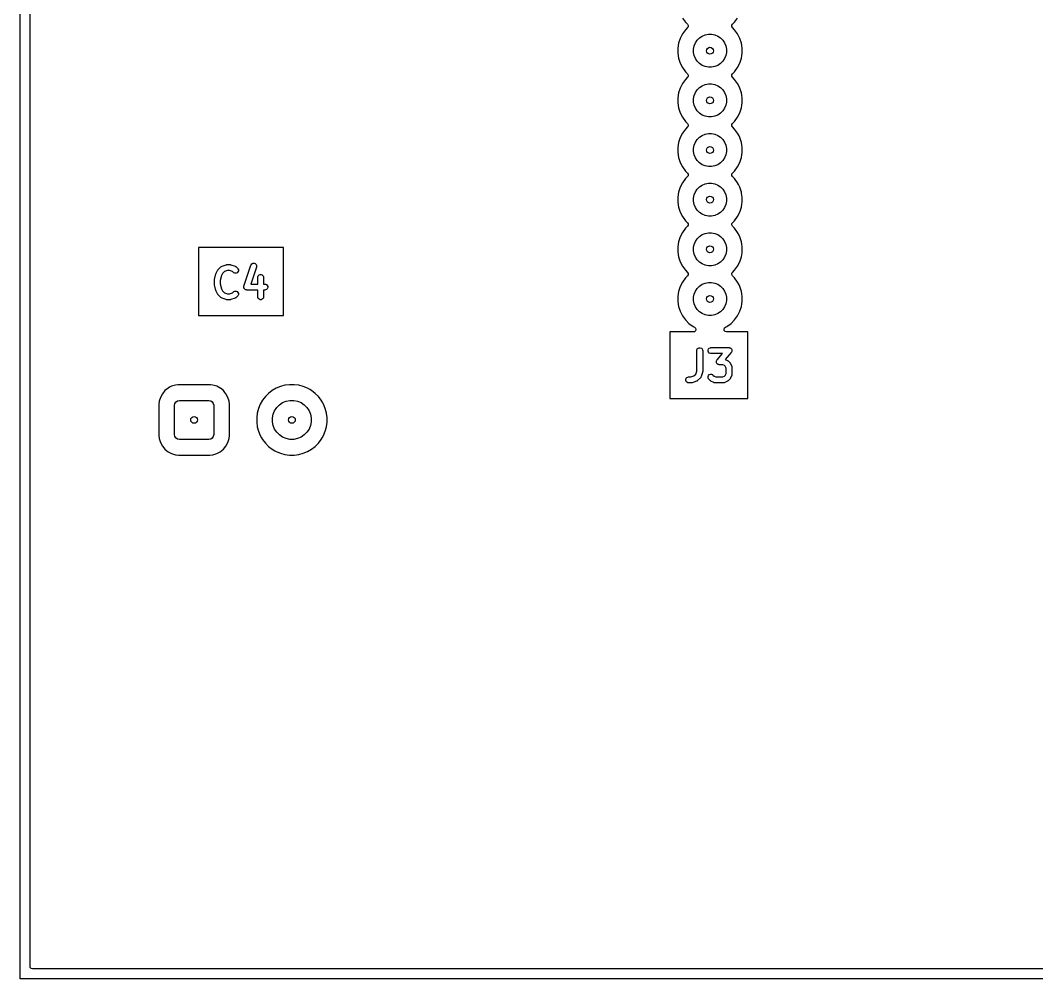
# Model space of a CAD drawing. Extents: x 20 to 124, y -124 to -20.
# Drawn here: x 20 to 72, y -124 to -75 of the extents above; entities that cross this region are included whole.
import ezdxf

# ---------------------------------------------------------------- set-up
doc = ezdxf.new("R2010")
doc.units = 0
doc.layers.add('BLACK', color=7, linetype='CONTINUOUS')
doc.layers.add('WHITE', color=7, linetype='CONTINUOUS')

msp = doc.modelspace()

# ---------------------------------------------------------------- linework, layer by layer
at = {"layer": 'BLACK', "linetype": 'CONTINUOUS'}
for p, q in [((20.5005, -90.065553), (20.5005, -60.319984)), ((53.874568, -74.840054), (54.027266, -75.050225)), ((56.545131, -75.050229), (56.697834, -74.840051)), ((54.027266, -75.050225), (54.027271, -75.050231)), ((54.027271, -75.050231), (54.134359, -75.157319)), ((54.134359, -75.332681), (54.027271, -75.439768)), ((54.134359, -75.157319), (54.167844, -75.218642)), ((54.16286, -75.288334), (54.134359, -75.332681)), ((54.167844, -75.218642), (54.16286, -75.288334)), ((56.404556, -75.271358), (56.40954, -75.201666)), ((56.438041, -75.332681), (56.404556, -75.271358)), ((56.40954, -75.201666), (56.438041, -75.157319)), ((56.438041, -75.157319), (56.545131, -75.050229)), ((56.545131, -75.439771), (56.438041, -75.332681)), ((53.756622, -75.881423), (53.67634, -76.128506)), ((53.874568, -75.649945), (53.756622, -75.881423)), ((54.02727, -75.43977), (53.874568, -75.649945)), ((54.027271, -75.439768), (54.02727, -75.43977)), ((54.629141, -75.975766), (54.746966, -75.857941)), ((54.746966, -75.857941), (54.885513, -75.765367)), ((54.885513, -75.765367), (55.039458, -75.701601)), ((55.039458, -75.701601), (55.202885, -75.669093)), ((55.202885, -75.669093), (55.369515, -75.669093)), ((55.369515, -75.669093), (55.532942, -75.701601)), ((55.532942, -75.701601), (55.686887, -75.765367)), ((55.686887, -75.765367), (55.825434, -75.857941)), ((55.825434, -75.857941), (55.943259, -75.975766)), ((56.697834, -75.649949), (56.545131, -75.439771)), ((56.767522, -75.786719), (56.697834, -75.649949)), ((56.815777, -75.881423), (56.767522, -75.786719)), ((56.815777, -75.881425), (56.815777, -75.881423)), ((56.815779, -75.881428), (56.815777, -75.881425)), ((56.89606, -76.128507), (56.815779, -75.881428)), ((53.67634, -76.128506), (53.6357, -76.385097)), ((53.6357, -76.385097), (53.6357, -76.644902)), ((54.440293, -76.431685), (54.472801, -76.268258)), ((54.440293, -76.598315), (54.440293, -76.431685)), ((54.472801, -76.268258), (54.536567, -76.114313)), ((54.536567, -76.114313), (54.629141, -75.975766)), ((55.943259, -75.975766), (56.035833, -76.114313)), ((56.035833, -76.114313), (56.099599, -76.268258)), ((56.099599, -76.268258), (56.132107, -76.431685)), ((56.132107, -76.431685), (56.132107, -76.598315)), ((56.915147, -76.249021), (56.89606, -76.128507)), ((56.9367, -76.385097), (56.915147, -76.249021)), ((56.9367, -76.644902), (56.9367, -76.385097)), ((53.6357, -76.644902), (53.67634, -76.901493)), ((53.67634, -76.901493), (53.756622, -77.148576)), ((54.472801, -76.761742), (54.440293, -76.598315)), ((54.536567, -76.915687), (54.472801, -76.761742)), ((54.629141, -77.054234), (54.536567, -76.915687)), ((56.035833, -76.915687), (55.943259, -77.054234)), ((56.099599, -76.761742), (56.035833, -76.915687)), ((56.132107, -76.598315), (56.099599, -76.761742)), ((56.815779, -77.148572), (56.89606, -76.901493)), ((56.89606, -76.901493), (56.918739, -76.758298)), ((56.918739, -76.758298), (56.9367, -76.644902)), ((53.756622, -77.148576), (53.874568, -77.380054)), ((53.874568, -77.380054), (54.027266, -77.590225)), ((54.746966, -77.172059), (54.629141, -77.054234)), ((54.885513, -77.264633), (54.746966, -77.172059)), ((55.039458, -77.328399), (54.885513, -77.264633)), ((55.202885, -77.360907), (55.039458, -77.328399)), ((55.369515, -77.360907), (55.202885, -77.360907)), ((55.532942, -77.328399), (55.369515, -77.360907)), ((55.686887, -77.264633), (55.532942, -77.328399)), ((55.825434, -77.172059), (55.686887, -77.264633)), ((55.943259, -77.054234), (55.825434, -77.172059)), ((56.545131, -77.590229), (56.697834, -77.380051)), ((56.697834, -77.380051), (56.815779, -77.148572)), ((54.027266, -77.979774), (53.874568, -78.189945)), ((54.027266, -77.590225), (54.027271, -77.590231)), ((54.027271, -77.979768), (54.027266, -77.979774)), ((54.027271, -77.590231), (54.134359, -77.697319)), ((54.134359, -77.872681), (54.027271, -77.979768)), ((54.134359, -77.697319), (54.167844, -77.758642)), ((54.16286, -77.828334), (54.134359, -77.872681)), ((54.167844, -77.758642), (54.16286, -77.828334)), ((56.404556, -77.811358), (56.40954, -77.741666)), ((56.438041, -77.872681), (56.404556, -77.811358)), ((56.40954, -77.741666), (56.438041, -77.697319)), ((56.438041, -77.697319), (56.470462, -77.664898)), ((56.545131, -77.979771), (56.438041, -77.872681)), ((56.470462, -77.664898), (56.545131, -77.590229)), ((56.697834, -78.189949), (56.545131, -77.979771)), ((53.756622, -78.421423), (53.67634, -78.668506)), ((53.874568, -78.189945), (53.756622, -78.421423)), ((54.536567, -78.654313), (54.629141, -78.515766)), ((54.629141, -78.515766), (54.746966, -78.397941)), ((54.746966, -78.397941), (54.885513, -78.305367)), ((54.885513, -78.305367), (55.039458, -78.241601)), ((55.039458, -78.241601), (55.202885, -78.209093)), ((55.202885, -78.209093), (55.369515, -78.209093)), ((55.369515, -78.209093), (55.532942, -78.241601)), ((55.532942, -78.241601), (55.686887, -78.305367)), ((55.686887, -78.305367), (55.825434, -78.397941)), ((55.825434, -78.397941), (55.943259, -78.515766)), ((55.943259, -78.515766), (56.035833, -78.654313)), ((56.772987, -78.337445), (56.697834, -78.189949)), ((56.815777, -78.421423), (56.772987, -78.337445)), ((56.815777, -78.421425), (56.815777, -78.421423)), ((56.815779, -78.421428), (56.815777, -78.421425)), ((56.89606, -78.668507), (56.815779, -78.421428)), ((53.67634, -78.668506), (53.6357, -78.925097)), ((53.6357, -78.925097), (53.6357, -79.184902)), ((54.440293, -78.971685), (54.472801, -78.808258)), ((54.440293, -79.138315), (54.440293, -78.971685)), ((54.472801, -78.808258), (54.536567, -78.654313)), ((56.035833, -78.654313), (56.099599, -78.808258)), ((56.099599, -78.808258), (56.132107, -78.971685)), ((56.132107, -78.971685), (56.132107, -79.138315)), ((56.915147, -78.789021), (56.89606, -78.668507)), ((56.9367, -78.925097), (56.915147, -78.789021)), ((56.9367, -79.184902), (56.9367, -78.925097)), ((53.6357, -79.184902), (53.67634, -79.441493)), ((53.67634, -79.441493), (53.756622, -79.688576)), ((54.472801, -79.301742), (54.440293, -79.138315)), ((54.536567, -79.455687), (54.472801, -79.301742)), ((54.629141, -79.594234), (54.536567, -79.455687)), ((56.035833, -79.455687), (55.943259, -79.594234)), ((56.099599, -79.301742), (56.035833, -79.455687)), ((56.132107, -79.138315), (56.099599, -79.301742)), ((56.815779, -79.688572), (56.89606, -79.441493)), ((56.89606, -79.441493), (56.918739, -79.298298)), ((56.918739, -79.298298), (56.9367, -79.184902)), ((53.756622, -79.688576), (53.874568, -79.920054)), ((53.874568, -79.920054), (54.027266, -80.130225)), ((54.746966, -79.712059), (54.629141, -79.594234)), ((54.885513, -79.804633), (54.746966, -79.712059)), ((55.039458, -79.868399), (54.885513, -79.804633)), ((55.202885, -79.900907), (55.039458, -79.868399)), ((55.369515, -79.900907), (55.202885, -79.900907)), ((55.532942, -79.868399), (55.369515, -79.900907)), ((55.686887, -79.804633), (55.532942, -79.868399)), ((55.825434, -79.712059), (55.686887, -79.804633)), ((55.943259, -79.594234), (55.825434, -79.712059)), ((56.545131, -80.130229), (56.697834, -79.920051)), ((56.697834, -79.920051), (56.815779, -79.688572)), ((54.027266, -80.519774), (53.874568, -80.729945)), ((54.027266, -80.130225), (54.027271, -80.130231)), ((54.027271, -80.519768), (54.027266, -80.519774)), ((54.027271, -80.130231), (54.134359, -80.237319)), ((54.134359, -80.412681), (54.027271, -80.519768)), ((54.134359, -80.237319), (54.167844, -80.298642)), ((54.16286, -80.368334), (54.134359, -80.412681)), ((54.167844, -80.298642), (54.16286, -80.368334)), ((56.404556, -80.351358), (56.40954, -80.281666)), ((56.438041, -80.412681), (56.404556, -80.351358)), ((56.40954, -80.281666), (56.438041, -80.237319)), ((56.438041, -80.237319), (56.46086, -80.2145)), ((56.545131, -80.519771), (56.438041, -80.412681)), ((56.46086, -80.2145), (56.545131, -80.130229)), ((56.697834, -80.729949), (56.545131, -80.519771)), ((53.756622, -80.961423), (53.67634, -81.208506)), ((53.874568, -80.729945), (53.756622, -80.961423)), ((54.536567, -81.194313), (54.629141, -81.055766)), ((54.629141, -81.055766), (54.746966, -80.937941)), ((54.746966, -80.937941), (54.885513, -80.845367)), ((54.885513, -80.845367), (55.039458, -80.781601)), ((55.039458, -80.781601), (55.202885, -80.749093)), ((55.202885, -80.749093), (55.369515, -80.749093)), ((55.369515, -80.749093), (55.532942, -80.781601)), ((55.532942, -80.781601), (55.686887, -80.845367)), ((55.686887, -80.845367), (55.825434, -80.937941)), ((55.825434, -80.937941), (55.943259, -81.055766)), ((55.943259, -81.055766), (56.035833, -81.194313)), ((56.771811, -80.875137), (56.697834, -80.729949)), ((56.815777, -80.961423), (56.771811, -80.875137)), ((56.815777, -80.961425), (56.815777, -80.961423)), ((56.815779, -80.961428), (56.815777, -80.961425)), ((56.89606, -81.208507), (56.815779, -80.961428)), ((53.67634, -81.208506), (53.6357, -81.465097)), ((53.6357, -81.465097), (53.6357, -81.724902)), ((54.440293, -81.511685), (54.472801, -81.348258)), ((54.440293, -81.678315), (54.440293, -81.511685)), ((54.472801, -81.348258), (54.536567, -81.194313)), ((56.035833, -81.194313), (56.099599, -81.348258)), ((56.099599, -81.348258), (56.132107, -81.511685)), ((56.132107, -81.511685), (56.132107, -81.678315)), ((56.915147, -81.329021), (56.89606, -81.208507)), ((56.9367, -81.465097), (56.915147, -81.329021)), ((56.9367, -81.724902), (56.9367, -81.465097)), ((53.6357, -81.724902), (53.67634, -81.981493)), ((53.67634, -81.981493), (53.756622, -82.228576)), ((54.472801, -81.841742), (54.440293, -81.678315)), ((54.536567, -81.995687), (54.472801, -81.841742)), ((54.629141, -82.134234), (54.536567, -81.995687)), ((54.746966, -82.252059), (54.629141, -82.134234)), ((55.943259, -82.134234), (55.825434, -82.252059)), ((56.035833, -81.995687), (55.943259, -82.134234)), ((56.099599, -81.841742), (56.035833, -81.995687)), ((56.132107, -81.678315), (56.099599, -81.841742)), ((56.815779, -82.228572), (56.89606, -81.981493)), ((56.89606, -81.981493), (56.918739, -81.838298)), ((56.918739, -81.838298), (56.9367, -81.724902)), ((53.756622, -82.228576), (53.874568, -82.460054)), ((53.874568, -82.460054), (54.027266, -82.670225)), ((54.027266, -82.670225), (54.027271, -82.670231)), ((54.027271, -82.670231), (54.134359, -82.777319)), ((54.885513, -82.344633), (54.746966, -82.252059)), ((55.039458, -82.408399), (54.885513, -82.344633)), ((55.202885, -82.440907), (55.039458, -82.408399)), ((55.369515, -82.440907), (55.202885, -82.440907)), ((55.532942, -82.408399), (55.369515, -82.440907)), ((55.686887, -82.344633), (55.532942, -82.408399)), ((55.825434, -82.252059), (55.686887, -82.344633)), ((56.476469, -82.738891), (56.545131, -82.670229)), ((56.545131, -82.670229), (56.697834, -82.460051)), ((56.697834, -82.460051), (56.815779, -82.228572)), ((54.027266, -83.059774), (53.874568, -83.269945)), ((54.027271, -83.059768), (54.027266, -83.059774)), ((54.134359, -82.952681), (54.027271, -83.059768)), ((54.134359, -82.777319), (54.167844, -82.838642)), ((54.16286, -82.908334), (54.134359, -82.952681)), ((54.167844, -82.838642), (54.16286, -82.908334)), ((56.404556, -82.891358), (56.40954, -82.821666)), ((56.438041, -82.952681), (56.404556, -82.891358)), ((56.40954, -82.821666), (56.438041, -82.777319)), ((56.438041, -82.777319), (56.476469, -82.738891)), ((56.545131, -83.059771), (56.438041, -82.952681)), ((56.697834, -83.269949), (56.545131, -83.059771)), ((53.756622, -83.501423), (53.67634, -83.748506)), ((53.874568, -83.269945), (53.756622, -83.501423)), ((54.536567, -83.734313), (54.629141, -83.595766)), ((54.629141, -83.595766), (54.746966, -83.477941)), ((54.746966, -83.477941), (54.885513, -83.385367)), ((54.885513, -83.385367), (55.039458, -83.321601)), ((55.039458, -83.321601), (55.202885, -83.289093)), ((55.202885, -83.289093), (55.369515, -83.289093)), ((55.369515, -83.289093), (55.532942, -83.321601)), ((55.532942, -83.321601), (55.686887, -83.385367)), ((55.686887, -83.385367), (55.825434, -83.477941)), ((55.825434, -83.477941), (55.943259, -83.595766)), ((55.943259, -83.595766), (56.035833, -83.734313)), ((56.739184, -83.351103), (56.697834, -83.269949)), ((56.815777, -83.501423), (56.739184, -83.351103)), ((56.815777, -83.501425), (56.815777, -83.501423)), ((56.815779, -83.501428), (56.815777, -83.501425)), ((56.89606, -83.748507), (56.815779, -83.501428)), ((53.67634, -83.748506), (53.6357, -84.005097)), ((53.6357, -84.005097), (53.6357, -84.264902)), ((54.440293, -84.051685), (54.472801, -83.888258)), ((54.440293, -84.218315), (54.440293, -84.051685)), ((54.472801, -84.381742), (54.440293, -84.218315)), ((54.472801, -83.888258), (54.536567, -83.734313)), ((56.035833, -83.734313), (56.099599, -83.888258)), ((56.099599, -83.888258), (56.132107, -84.051685)), ((56.132107, -84.218315), (56.099599, -84.381742)), ((56.132107, -84.051685), (56.132107, -84.218315)), ((56.904928, -83.8045), (56.89606, -83.748507)), ((56.9367, -84.005097), (56.904928, -83.8045)), ((56.9367, -84.264902), (56.9367, -84.005097)), ((53.6357, -84.264902), (53.67634, -84.521493)), ((53.67634, -84.521493), (53.756622, -84.768576)), ((54.536567, -84.535687), (54.472801, -84.381742)), ((54.629141, -84.674234), (54.536567, -84.535687)), ((54.746966, -84.792059), (54.629141, -84.674234)), ((55.943259, -84.674234), (55.825434, -84.792059)), ((56.035833, -84.535687), (55.943259, -84.674234)), ((56.099599, -84.381742), (56.035833, -84.535687)), ((56.815779, -84.768572), (56.89606, -84.521493)), ((56.89606, -84.521493), (56.921266, -84.362344)), ((56.921266, -84.362344), (56.9367, -84.264902)), ((53.756622, -84.768576), (53.874568, -85.000054)), ((53.874568, -85.000054), (54.027266, -85.210225)), ((54.027266, -85.210225), (54.027271, -85.210231)), ((54.027271, -85.210231), (54.134359, -85.317319)), ((54.885513, -84.884633), (54.746966, -84.792059)), ((55.039458, -84.948399), (54.885513, -84.884633)), ((55.202885, -84.980907), (55.039458, -84.948399)), ((55.369515, -84.980907), (55.202885, -84.980907)), ((55.532942, -84.948399), (55.369515, -84.980907)), ((55.686887, -84.884633), (55.532942, -84.948399)), ((55.825434, -84.792059), (55.686887, -84.884633)), ((56.438041, -85.317319), (56.476322, -85.279038)), ((56.476322, -85.279038), (56.545131, -85.210229)), ((56.545131, -85.210229), (56.697834, -85.000051)), ((56.697834, -85.000051), (56.815779, -84.768572)), ((54.027266, -85.599774), (53.874568, -85.809945)), ((54.027271, -85.599768), (54.027266, -85.599774)), ((54.134359, -85.492681), (54.027271, -85.599768)), ((54.134359, -85.317319), (54.167844, -85.378642)), ((54.16286, -85.448334), (54.134359, -85.492681)), ((54.167844, -85.378642), (54.16286, -85.448334)), ((56.404556, -85.431358), (56.40954, -85.361666)), ((56.438041, -85.492681), (56.404556, -85.431358)), ((56.40954, -85.361666), (56.438041, -85.317319)), ((56.545131, -85.599771), (56.438041, -85.492681)), ((56.697834, -85.809949), (56.545131, -85.599771)), ((53.67634, -86.288506), (53.6357, -86.545097)), ((53.756622, -86.041423), (53.67634, -86.288506)), ((53.874568, -85.809945), (53.756622, -86.041423)), ((54.472801, -86.428258), (54.536567, -86.274313)), ((54.536567, -86.274313), (54.629141, -86.135766)), ((54.629141, -86.135766), (54.746966, -86.017941)), ((54.746966, -86.017941), (54.885513, -85.925367)), ((54.885513, -85.925367), (55.039458, -85.861601)), ((55.039458, -85.861601), (55.202885, -85.829093)), ((55.202885, -85.829093), (55.369515, -85.829093)), ((55.369515, -85.829093), (55.532942, -85.861601)), ((55.532942, -85.861601), (55.686887, -85.925367)), ((55.686887, -85.925367), (55.825434, -86.017941)), ((55.825434, -86.017941), (55.943259, -86.135766)), ((55.943259, -86.135766), (56.035833, -86.274313)), ((56.035833, -86.274313), (56.099599, -86.428258)), ((56.772987, -85.957445), (56.697834, -85.809949)), ((56.815777, -86.041423), (56.772987, -85.957445)), ((56.815777, -86.041425), (56.815777, -86.041423)), ((56.815779, -86.041428), (56.815777, -86.041425)), ((56.89606, -86.288507), (56.815779, -86.041428)), ((56.915147, -86.409021), (56.89606, -86.288507)), ((33.466677, -86.579676), (29.124402, -86.579676)), ((29.124402, -86.579676), (29.124402, -90.065553)), ((33.466677, -90.065553), (33.466677, -86.579676)), ((53.6357, -86.545097), (53.6357, -86.804902)), ((53.6357, -86.804902), (53.67634, -87.061493)), ((54.440293, -86.591685), (54.472801, -86.428258)), ((54.440293, -86.758315), (54.440293, -86.591685)), ((54.472801, -86.921742), (54.440293, -86.758315)), ((56.099599, -86.428258), (56.132107, -86.591685)), ((56.132107, -86.758315), (56.099599, -86.921742)), ((56.132107, -86.591685), (56.132107, -86.758315)), ((56.9367, -86.545097), (56.915147, -86.409021)), ((56.929382, -86.851103), (56.9367, -86.804902)), ((56.9367, -86.804902), (56.9367, -86.545097)), ((53.67634, -87.061493), (53.756622, -87.308576)), ((53.756622, -87.308576), (53.874568, -87.540054)), ((54.536567, -87.075687), (54.472801, -86.921742)), ((54.629141, -87.214234), (54.536567, -87.075687)), ((54.746966, -87.332059), (54.629141, -87.214234)), ((54.885513, -87.424633), (54.746966, -87.332059)), ((55.825434, -87.332059), (55.686887, -87.424633)), ((55.943259, -87.214234), (55.825434, -87.332059)), ((56.035833, -87.075687), (55.943259, -87.214234)), ((56.099599, -86.921742), (56.035833, -87.075687)), ((56.697834, -87.540051), (56.815779, -87.308572)), ((56.815779, -87.308572), (56.89606, -87.061493)), ((56.89606, -87.061493), (56.929382, -86.851103)), ((30.01987, -87.898389), (30.091299, -87.755532)), ((30.091299, -87.755532), (30.099226, -87.742938)), ((30.099226, -87.742938), (30.100742, -87.739279)), ((30.100742, -87.739279), (30.104123, -87.735159)), ((30.104123, -87.735159), (30.106964, -87.730646)), ((30.106964, -87.730646), (30.109957, -87.728049)), ((30.109957, -87.728049), (30.119397, -87.716548)), ((30.119397, -87.716548), (30.262254, -87.573691)), ((30.262254, -87.573691), (30.284984, -87.555036)), ((30.284984, -87.555036), (30.289965, -87.552972)), ((30.289965, -87.552972), (30.294035, -87.549443)), ((30.294035, -87.549443), (30.320886, -87.537455)), ((30.320886, -87.537455), (30.535171, -87.466026)), ((30.449347, -87.810861), (30.348741, -87.911467)), ((30.606949, -87.758328), (30.449347, -87.810861)), ((30.535171, -87.466026), (30.54968, -87.462726)), ((30.54968, -87.462726), (30.553342, -87.46121)), ((30.553342, -87.46121), (30.55865, -87.460687)), ((30.55865, -87.460687), (30.563845, -87.459506)), ((30.563845, -87.459506), (30.567794, -87.459786)), ((30.567794, -87.459786), (30.582606, -87.458328)), ((30.582606, -87.458328), (30.725463, -87.458328)), ((30.701123, -87.758328), (30.606949, -87.758328)), ((30.858721, -87.810861), (30.701123, -87.758328)), ((30.725463, -87.458328), (30.740274, -87.459786)), ((30.740274, -87.459786), (30.744224, -87.459506)), ((30.744224, -87.459506), (30.749418, -87.460687)), ((30.749418, -87.460687), (30.754727, -87.46121)), ((30.754727, -87.46121), (30.758389, -87.462727)), ((30.758389, -87.462727), (30.772897, -87.466026)), ((30.772897, -87.466026), (30.987183, -87.537454)), ((30.905111, -87.857251), (30.858721, -87.810861)), ((30.927841, -87.875906), (30.905111, -87.857251)), ((30.981914, -87.898302), (30.927841, -87.875906)), ((30.987183, -87.537454), (31.014034, -87.549443)), ((31.014034, -87.549443), (31.018104, -87.552973)), ((31.018104, -87.552973), (31.023084, -87.555036)), ((31.023084, -87.555036), (31.045815, -87.573691)), ((31.094512, -87.875906), (31.04044, -87.898302)), ((31.045815, -87.573691), (31.117243, -87.645119)), ((31.135898, -87.83452), (31.094512, -87.875906)), ((31.117243, -87.645119), (31.135898, -87.667849)), ((31.135898, -87.667849), (31.158294, -87.721922)), ((31.158294, -87.780448), (31.135898, -87.83452)), ((31.158294, -87.721922), (31.158294, -87.780448)), ((31.440304, -88.560894), (31.797446, -87.489466)), ((32.082051, -87.584335), (31.790719, -88.458328)), ((31.797446, -87.489466), (31.809435, -87.462615)), ((31.809435, -87.462615), (31.847782, -87.418401)), ((31.847782, -87.418401), (31.900129, -87.392227)), ((31.900129, -87.392227), (31.958509, -87.388078)), ((31.958509, -87.388078), (32.014034, -87.406586)), ((32.014034, -87.406586), (32.058248, -87.444934)), ((32.058248, -87.444934), (32.084422, -87.497281)), ((32.088571, -87.555661), (32.082051, -87.584335)), ((32.084422, -87.497281), (32.088571, -87.555661)), ((53.874568, -87.540054), (54.027266, -87.750225)), ((54.027266, -87.750225), (54.027271, -87.750231)), ((54.027271, -87.750231), (54.134359, -87.857319)), ((54.134359, -87.857319), (54.167844, -87.918642)), ((55.039458, -87.488399), (54.885513, -87.424633)), ((55.202885, -87.520907), (55.039458, -87.488399)), ((55.369515, -87.520907), (55.202885, -87.520907)), ((55.532942, -87.488399), (55.369515, -87.520907)), ((55.686887, -87.424633), (55.532942, -87.488399)), ((56.40954, -87.901666), (56.438041, -87.857319)), ((56.438041, -87.857319), (56.545131, -87.750229)), ((56.545131, -87.750229), (56.697834, -87.540051)), ((29.932606, -88.251185), (29.933108, -88.246081)), ((29.932606, -88.465471), (29.932606, -88.251185)), ((29.932783, -88.243894), (29.934402, -88.232943)), ((29.933108, -88.246081), (29.932783, -88.243894)), ((29.934402, -88.232943), (29.935488, -88.221921)), ((29.935488, -88.221921), (29.936335, -88.219876)), ((29.936335, -88.219876), (29.937085, -88.214805)), ((29.937085, -88.214805), (30.008513, -87.929091)), ((30.008513, -87.929091), (30.009284, -87.926932)), ((30.009284, -87.926932), (30.009361, -87.925852)), ((30.009361, -87.925852), (30.014019, -87.913677)), ((30.014019, -87.913677), (30.018406, -87.9014)), ((30.018406, -87.9014), (30.01905, -87.900529)), ((30.01905, -87.900529), (30.01987, -87.898389)), ((30.29556, -88.017827), (30.232606, -88.269648)), ((30.232606, -88.269648), (30.232606, -88.447007)), ((30.348741, -87.911467), (30.29556, -88.017827)), ((31.04044, -87.898302), (30.981914, -87.898302)), ((32.146892, -88.108328), (32.149774, -88.079064)), ((32.146892, -88.458328), (32.146892, -88.108328)), ((32.149774, -88.079064), (32.172172, -88.024992)), ((32.172172, -88.024992), (32.213556, -87.983608)), ((32.213556, -87.983608), (32.267628, -87.96121)), ((32.267628, -87.96121), (32.326156, -87.96121)), ((32.326156, -87.96121), (32.380228, -87.983608)), ((32.380228, -87.983608), (32.421612, -88.024992)), ((32.421612, -88.024992), (32.44401, -88.079064)), ((32.44401, -88.079064), (32.446892, -88.108328)), ((32.446892, -88.108328), (32.446892, -88.458328)), ((53.874568, -88.349945), (53.756622, -88.581423)), ((54.027266, -88.139774), (53.874568, -88.349945)), ((54.027271, -88.139768), (54.027266, -88.139774)), ((54.134359, -88.032681), (54.027271, -88.139768)), ((54.16286, -87.988334), (54.134359, -88.032681)), ((54.167844, -87.918642), (54.16286, -87.988334)), ((55.039458, -88.401601), (55.202885, -88.369093)), ((55.202885, -88.369093), (55.369515, -88.369093)), ((55.369515, -88.369093), (55.532942, -88.401601)), ((56.404556, -87.971358), (56.40954, -87.901666)), ((56.438041, -88.032681), (56.404556, -87.971358)), ((56.545131, -88.139771), (56.438041, -88.032681)), ((56.697834, -88.349949), (56.545131, -88.139771)), ((56.772987, -88.497445), (56.697834, -88.349949)), ((29.933108, -88.470574), (29.932606, -88.465471)), ((29.932783, -88.472762), (29.933108, -88.470574)), ((29.934402, -88.483712), (29.932783, -88.472762)), ((29.935488, -88.494735), (29.934402, -88.483712)), ((29.936335, -88.496779), (29.935488, -88.494735)), ((29.937085, -88.501851), (29.936335, -88.496779)), ((30.008513, -88.787565), (29.937085, -88.501851)), ((30.009284, -88.789723), (30.008513, -88.787565)), ((30.009361, -88.790804), (30.009284, -88.789723)), ((30.014019, -88.802978), (30.009361, -88.790804)), ((30.018406, -88.815256), (30.014019, -88.802978)), ((30.01905, -88.816126), (30.018406, -88.815256)), ((30.01987, -88.818267), (30.01905, -88.816126)), ((30.091299, -88.961124), (30.01987, -88.818267)), ((30.232606, -88.447007), (30.29556, -88.698828)), ((30.29556, -88.698828), (30.348741, -88.805188)), ((30.348741, -88.805188), (30.449346, -88.905794)), ((30.449346, -88.905794), (30.606949, -88.958328)), ((30.70112, -88.958328), (30.858722, -88.905794)), ((30.858722, -88.905794), (30.90511, -88.859406)), ((30.90511, -88.859406), (30.927841, -88.840751)), ((30.927841, -88.840751), (30.981913, -88.818354)), ((30.981913, -88.818354), (31.040439, -88.818353)), ((31.040439, -88.818353), (31.094511, -88.84075)), ((31.094511, -88.84075), (31.135897, -88.882135)), ((31.135897, -88.882135), (31.158294, -88.936207)), ((31.433784, -88.589567), (31.435488, -88.582073)), ((31.435488, -88.613544), (31.433784, -88.589567)), ((31.435488, -88.579064), (31.437005, -88.575401)), ((31.435488, -88.582073), (31.435488, -88.579064)), ((31.435488, -88.637592), (31.435488, -88.613544)), ((31.43755, -88.642572), (31.435488, -88.637592)), ((31.437005, -88.575401), (31.440304, -88.560894)), ((31.437933, -88.647948), (31.43755, -88.642572)), ((31.448685, -88.669452), (31.437933, -88.647948)), ((31.457886, -88.691664), (31.448685, -88.669452)), ((31.461696, -88.695474), (31.457886, -88.691664)), ((31.464107, -88.700295), (31.461696, -88.695474)), ((31.482268, -88.716046), (31.464107, -88.700295)), ((31.49927, -88.733048), (31.482268, -88.716046)), ((31.504249, -88.73511), (31.49927, -88.733048)), ((31.508321, -88.738642), (31.504249, -88.73511)), ((31.531127, -88.746244), (31.508321, -88.738642)), ((31.553342, -88.755446), (31.531127, -88.746244)), ((31.560993, -88.756199), (31.553342, -88.755446)), ((31.563845, -88.75715), (31.560993, -88.756199)), ((31.567794, -88.756869), (31.563845, -88.75715)), ((31.582606, -88.758328), (31.567794, -88.756869)), ((32.146892, -88.758328), (31.582606, -88.758328)), ((31.790719, -88.458328), (32.146892, -88.458328)), ((32.146892, -89.108328), (32.146892, -88.758328)), ((32.446892, -88.458328), (32.511177, -88.458328)), ((32.511177, -88.758328), (32.446892, -88.758328)), ((32.446892, -88.758328), (32.446892, -89.108328)), ((32.511177, -88.458328), (32.540441, -88.46121)), ((32.540441, -88.755446), (32.511177, -88.758328)), ((32.540441, -88.46121), (32.594513, -88.483608)), ((32.594513, -88.733048), (32.540441, -88.755446)), ((32.594513, -88.483608), (32.635897, -88.524992)), ((32.635897, -88.691664), (32.594513, -88.733048)), ((32.635897, -88.524992), (32.658295, -88.579064)), ((32.658295, -88.637592), (32.635897, -88.691664)), ((32.658295, -88.579064), (32.658295, -88.637592)), ((53.67634, -88.828506), (53.6357, -89.085097)), ((53.756622, -88.581423), (53.67634, -88.828506)), ((54.472801, -88.968258), (54.536567, -88.814313)), ((54.536567, -88.814313), (54.629141, -88.675766)), ((54.629141, -88.675766), (54.746966, -88.557941)), ((54.746966, -88.557941), (54.885513, -88.465367)), ((54.885513, -88.465367), (55.039458, -88.401601)), ((55.532942, -88.401601), (55.686887, -88.465367)), ((55.686887, -88.465367), (55.825434, -88.557941)), ((55.825434, -88.557941), (55.943259, -88.675766)), ((55.943259, -88.675766), (56.035833, -88.814313)), ((56.035833, -88.814313), (56.099599, -88.968258)), ((56.815777, -88.581423), (56.772987, -88.497445)), ((56.815777, -88.581425), (56.815777, -88.581423)), ((56.815779, -88.581428), (56.815777, -88.581425)), ((56.89606, -88.828507), (56.815779, -88.581428)), ((56.915147, -88.949021), (56.89606, -88.828507)), ((30.099226, -88.973717), (30.091299, -88.961124)), ((30.100742, -88.977377), (30.099226, -88.973717)), ((30.104123, -88.981496), (30.100742, -88.977377)), ((30.106964, -88.98601), (30.104123, -88.981496)), ((30.109957, -88.988606), (30.106964, -88.98601)), ((30.119397, -89.000108), (30.109957, -88.988606)), ((30.262254, -89.142966), (30.119397, -89.000108)), ((30.284984, -89.161621), (30.262254, -89.142966)), ((30.289963, -89.163683), (30.284984, -89.161621)), ((30.294035, -89.167215), (30.289963, -89.163683)), ((30.320886, -89.179203), (30.294035, -89.167215)), ((30.535172, -89.250631), (30.320886, -89.179203)), ((30.549684, -89.25393), (30.535172, -89.250631)), ((30.553342, -89.255446), (30.549684, -89.25393)), ((30.558644, -89.255968), (30.553342, -89.255446)), ((30.563846, -89.257151), (30.558644, -89.255968)), ((30.5678, -89.256869), (30.563846, -89.257151)), ((30.582606, -89.258328), (30.5678, -89.256869)), ((30.725463, -89.258328), (30.582606, -89.258328)), ((30.606949, -88.958328), (30.70112, -88.958328)), ((30.740268, -89.256869), (30.725463, -89.258328)), ((30.744223, -89.257151), (30.740268, -89.256869)), ((30.749424, -89.255968), (30.744223, -89.257151)), ((30.754727, -89.255446), (30.749424, -89.255968)), ((30.758384, -89.25393), (30.754727, -89.255446)), ((30.772897, -89.250631), (30.758384, -89.25393)), ((30.987183, -89.179203), (30.772897, -89.250631)), ((31.014034, -89.167215), (30.987183, -89.179203)), ((31.018107, -89.163681), (31.014034, -89.167215)), ((31.023085, -89.16162), (31.018107, -89.163681)), ((31.045816, -89.142965), (31.023085, -89.16162)), ((31.117244, -89.071536), (31.045816, -89.142965)), ((31.135898, -89.048806), (31.117244, -89.071536)), ((31.158295, -88.994733), (31.135898, -89.048806)), ((31.158294, -88.936207), (31.158295, -88.994733)), ((32.149774, -89.137592), (32.146892, -89.108328)), ((32.172172, -89.191664), (32.149774, -89.137592)), ((32.213556, -89.233048), (32.172172, -89.191664)), ((32.267628, -89.255446), (32.213556, -89.233048)), ((32.326156, -89.255446), (32.267628, -89.255446)), ((32.380228, -89.233048), (32.326156, -89.255446)), ((32.421612, -89.191664), (32.380228, -89.233048)), ((32.44401, -89.137592), (32.421612, -89.191664)), ((32.446892, -89.108328), (32.44401, -89.137592)), ((53.6357, -89.085097), (53.6357, -89.344902)), ((53.6357, -89.344902), (53.67634, -89.601493)), ((54.440293, -89.131685), (54.472801, -88.968258)), ((54.440293, -89.298315), (54.440293, -89.131685)), ((54.472801, -89.461742), (54.440293, -89.298315)), ((56.099599, -88.968258), (56.132107, -89.131685)), ((56.132107, -89.298315), (56.099599, -89.461742)), ((56.132107, -89.131685), (56.132107, -89.298315)), ((56.9367, -89.085097), (56.915147, -88.949021)), ((56.918739, -89.458298), (56.9367, -89.344902)), ((56.9367, -89.344902), (56.9367, -89.085097)), ((53.67634, -89.601493), (53.756622, -89.848576)), ((53.756622, -89.848576), (53.874568, -90.080054)), ((54.536567, -89.615687), (54.472801, -89.461742)), ((54.629141, -89.754234), (54.536567, -89.615687)), ((54.746966, -89.872059), (54.629141, -89.754234)), ((54.885513, -89.964633), (54.746966, -89.872059)), ((55.825434, -89.872059), (55.686887, -89.964633)), ((55.943259, -89.754234), (55.825434, -89.872059)), ((56.035833, -89.615687), (55.943259, -89.754234)), ((56.099599, -89.461742), (56.035833, -89.615687)), ((56.697834, -90.080051), (56.815779, -89.848572)), ((56.815779, -89.848572), (56.89606, -89.601493)), ((56.89606, -89.601493), (56.918739, -89.458298)), ((20.5005, -94.603395), (20.5005, -90.065553)), ((29.124402, -90.065553), (33.466677, -90.065553)), ((53.874568, -90.080054), (54.027266, -90.290225)), ((54.027266, -90.290225), (54.027269, -90.290229)), ((54.027269, -90.290229), (54.210971, -90.473931)), ((54.210971, -90.473931), (54.421149, -90.626634)), ((55.039458, -90.028399), (54.885513, -89.964633)), ((55.202885, -90.060907), (55.039458, -90.028399)), ((55.369515, -90.060907), (55.202885, -90.060907)), ((55.532942, -90.028399), (55.369515, -90.060907)), ((55.686887, -89.964633), (55.532942, -90.028399)), ((56.151251, -90.626634), (56.361429, -90.473931)), ((56.361429, -90.473931), (56.545131, -90.290229)), ((56.545131, -90.290229), (56.697834, -90.080051)), ((54.443492, -90.901187), (53.234271, -90.901187)), ((53.234271, -90.901187), (53.234271, -94.315553)), ((54.421149, -90.626634), (54.499787, -90.666702)), ((54.490125, -90.892084), (54.443492, -90.901187)), ((54.544841, -90.848633), (54.490125, -90.892084)), ((54.499787, -90.666702), (54.550583, -90.714677)), ((54.567378, -90.782498), (54.544841, -90.848633)), ((54.550583, -90.714677), (54.567378, -90.782498)), ((56.00617, -90.75954), (56.035195, -90.695984)), ((56.016114, -90.828698), (56.00617, -90.75954)), ((56.016961, -90.829676), (56.016114, -90.828698)), ((56.061869, -90.881502), (56.016961, -90.829676)), ((56.035195, -90.695984), (56.072613, -90.666702)), ((56.128908, -90.901187), (56.061869, -90.881502)), ((56.072613, -90.666702), (56.151251, -90.626634)), ((57.218425, -90.901187), (56.128908, -90.901187)), ((57.218425, -94.315553), (57.218425, -90.901187)), ((54.6112, -91.858328), (54.614082, -91.829064)), ((54.6112, -92.905416), (54.6112, -91.858328)), ((54.614082, -91.829064), (54.63648, -91.774992)), ((54.63648, -91.774992), (54.677864, -91.733608)), ((54.677864, -91.733608), (54.731936, -91.71121)), ((54.731936, -91.71121), (54.790464, -91.71121)), ((54.790464, -91.71121), (54.844536, -91.733608)), ((54.844536, -91.733608), (54.88592, -91.774992)), ((54.88592, -91.774992), (54.908318, -91.829064)), ((54.908318, -91.829064), (54.9112, -91.858328)), ((54.9112, -91.858328), (54.9112, -92.929757)), ((55.18551, -91.829064), (55.207908, -91.774992)), ((55.18551, -91.887592), (55.18551, -91.829064)), ((55.207908, -91.941664), (55.18551, -91.887592)), ((55.207908, -91.774992), (55.249292, -91.733608)), ((55.249292, -91.983048), (55.207908, -91.941664)), ((55.249292, -91.733608), (55.303364, -91.71121)), ((55.303364, -92.005446), (55.249292, -91.983048)), ((55.303364, -91.71121), (55.332628, -91.708328)), ((55.332628, -92.008328), (55.303364, -92.005446)), ((55.332628, -91.708328), (56.2612, -91.708328)), ((55.930635, -92.008328), (55.332628, -92.008328)), ((55.648313, -92.330981), (55.930635, -92.008328)), ((56.374086, -91.957104), (56.067152, -92.307886)), ((56.2612, -91.708328), (56.276677, -91.709852)), ((56.276677, -91.709852), (56.280612, -91.70959)), ((56.280612, -91.70959), (56.283322, -91.710506)), ((56.283322, -91.710506), (56.290464, -91.71121)), ((56.290464, -91.71121), (56.312978, -91.720536)), ((56.312978, -91.720536), (56.336054, -91.72834)), ((56.336054, -91.72834), (56.339861, -91.731671)), ((56.339861, -91.731671), (56.344536, -91.733608)), ((56.344536, -91.733608), (56.361765, -91.750837)), ((56.361765, -91.750837), (56.380101, -91.766881)), ((56.383129, -91.944454), (56.374086, -91.957104)), ((56.380101, -91.766881), (56.382343, -91.771415)), ((56.382343, -91.771415), (56.38592, -91.774992)), ((56.38592, -91.941664), (56.383129, -91.944454)), ((56.38592, -91.774992), (56.395246, -91.797508)), ((56.387015, -91.939019), (56.38592, -91.941664)), ((56.391188, -91.933183), (56.387015, -91.939019)), ((56.398993, -91.910103), (56.391188, -91.933183)), ((56.395246, -91.797508), (56.406045, -91.819344)), ((56.408318, -91.887592), (56.398993, -91.910103)), ((56.406045, -91.819344), (56.406381, -91.824388)), ((56.406381, -91.824388), (56.408318, -91.829064)), ((56.408318, -91.829064), (56.408318, -91.853439)), ((56.408318, -91.853439), (56.409938, -91.87774)), ((56.409938, -91.87774), (56.408318, -91.88253)), ((56.408318, -91.88253), (56.408318, -91.887592)), ((55.612461, -92.410345), (55.614082, -92.405552)), ((55.614082, -92.434654), (55.612461, -92.410345)), ((55.614082, -92.400493), (55.623405, -92.377984)), ((55.614082, -92.405552), (55.614082, -92.400493)), ((55.614082, -92.459021), (55.614082, -92.434654)), ((55.616018, -92.463696), (55.614082, -92.459021)), ((55.616355, -92.468741), (55.616018, -92.463696)), ((55.627153, -92.490576), (55.616355, -92.468741)), ((55.623405, -92.377984), (55.631212, -92.354903)), ((55.63648, -92.513093), (55.627153, -92.490576)), ((55.631212, -92.354903), (55.635383, -92.349066)), ((55.635383, -92.349066), (55.63648, -92.346421)), ((55.63648, -92.346421), (55.639269, -92.343631)), ((55.640056, -92.516669), (55.63648, -92.513093)), ((55.639269, -92.343631), (55.648313, -92.330981)), ((55.642299, -92.521204), (55.640056, -92.516669)), ((55.660634, -92.537247), (55.642299, -92.521204)), ((55.677864, -92.554477), (55.660634, -92.537247)), ((55.682538, -92.556413), (55.677864, -92.554477)), ((55.686346, -92.559745), (55.682538, -92.556413)), ((55.709427, -92.567551), (55.686346, -92.559745)), ((56.067152, -92.307886), (56.185425, -92.367021)), ((56.185425, -92.367021), (56.198019, -92.374949)), ((56.198019, -92.374949), (56.201679, -92.376465)), ((56.201679, -92.376465), (56.205799, -92.379846)), ((56.205799, -92.379846), (56.21031, -92.382686)), ((56.21031, -92.382686), (56.212904, -92.385677)), ((56.212904, -92.385677), (56.22441, -92.39512)), ((56.22441, -92.39512), (56.295838, -92.466549)), ((56.295838, -92.466549), (56.305276, -92.478049)), ((56.305276, -92.478049), (56.30827, -92.480646)), ((56.30827, -92.480646), (56.31111, -92.485158)), ((56.31111, -92.485158), (56.314492, -92.489279)), ((56.314492, -92.489279), (56.316007, -92.492938)), ((56.316007, -92.492938), (56.323935, -92.505532)), ((56.323935, -92.505532), (56.395364, -92.648388)), ((54.465887, -93.155794), (54.558666, -93.063014)), ((54.558666, -93.063014), (54.6112, -92.905416)), ((54.903502, -92.977192), (54.832073, -93.191477)), ((54.906801, -92.962682), (54.903502, -92.977192)), ((54.908318, -92.959021), (54.906801, -92.962682)), ((54.90884, -92.953712), (54.908318, -92.959021)), ((54.910022, -92.948518), (54.90884, -92.953712)), ((54.9112, -92.929757), (54.909741, -92.944568)), ((54.909741, -92.944568), (54.910022, -92.948518)), ((55.249293, -93.09075), (55.303365, -93.068353)), ((55.303365, -93.068353), (55.361891, -93.068353)), ((55.361891, -93.068353), (55.415963, -93.09075)), ((55.731936, -92.576875), (55.709427, -92.567551)), ((55.739073, -92.577577), (55.731936, -92.576875)), ((55.741788, -92.578496), (55.739073, -92.577577)), ((55.745727, -92.578233), (55.741788, -92.578496)), ((55.7612, -92.579757), (55.745727, -92.578233)), ((55.940076, -92.579757), (55.7612, -92.579757)), ((56.029489, -92.624463), (55.940076, -92.579757)), ((56.066492, -92.661467), (56.029489, -92.624463)), ((56.1112, -92.750881), (56.066492, -92.661467)), ((56.066492, -93.126617), (56.1112, -93.037203)), ((56.1112, -93.037203), (56.1112, -92.750881)), ((56.395364, -92.648388), (56.405873, -92.675852)), ((56.405873, -92.675852), (56.406254, -92.681226)), ((56.406254, -92.681226), (56.408318, -92.686207)), ((56.408318, -92.686207), (56.4112, -92.715471)), ((56.4112, -93.072614), (56.408318, -93.101878)), ((56.4112, -92.715471), (56.4112, -93.072614)), ((54.042653, -93.329064), (54.065051, -93.274992)), ((54.042653, -93.387592), (54.042653, -93.329064)), ((54.065051, -93.441664), (54.042653, -93.387592)), ((54.065051, -93.274992), (54.106435, -93.233608)), ((54.106435, -93.483048), (54.065051, -93.441664)), ((54.106435, -93.233608), (54.160507, -93.21121)), ((54.160507, -93.505446), (54.106435, -93.483048)), ((54.160507, -93.21121), (54.189771, -93.208328)), ((54.189771, -93.508328), (54.160507, -93.505446)), ((54.189771, -93.208328), (54.308285, -93.208328)), ((54.332628, -93.508328), (54.189771, -93.508328)), ((54.308285, -93.208328), (54.465887, -93.155794)), ((54.347433, -93.506869), (54.332628, -93.508328)), ((54.351388, -93.507151), (54.347433, -93.506869)), ((54.356589, -93.505968), (54.351388, -93.507151)), ((54.361892, -93.505446), (54.356589, -93.505968)), ((54.365549, -93.50393), (54.361892, -93.505446)), ((54.380062, -93.500631), (54.365549, -93.50393)), ((54.594348, -93.429203), (54.380062, -93.500631)), ((54.621199, -93.417215), (54.594348, -93.429203)), ((54.62527, -93.413683), (54.621199, -93.417215)), ((54.63025, -93.411621), (54.62527, -93.413683)), ((54.65298, -93.392966), (54.63025, -93.411621)), ((54.795837, -93.250108), (54.65298, -93.392966)), ((54.814492, -93.227377), (54.795837, -93.250108)), ((54.816554, -93.222397), (54.814492, -93.227377)), ((54.820085, -93.218327), (54.816554, -93.222397)), ((54.832073, -93.191477), (54.820085, -93.218327)), ((55.18551, -93.186208), (55.207907, -93.132136)), ((55.18551, -93.244734), (55.18551, -93.186208)), ((55.207907, -93.298806), (55.18551, -93.244734)), ((55.207907, -93.132136), (55.249293, -93.09075)), ((55.226562, -93.321537), (55.207907, -93.298806)), ((55.297991, -93.392966), (55.226562, -93.321537)), ((55.309495, -93.402407), (55.297991, -93.392966)), ((55.31209, -93.405399), (55.309495, -93.402407)), ((55.316599, -93.408237), (55.31209, -93.405399)), ((55.320722, -93.411621), (55.316599, -93.408237)), ((55.324383, -93.413137), (55.320722, -93.411621)), ((55.336975, -93.421064), (55.324383, -93.413137)), ((55.479833, -93.492492), (55.336975, -93.421064)), ((55.415963, -93.09075), (55.438694, -93.109405)), ((55.438694, -93.109405), (55.49291, -93.163621)), ((55.507296, -93.503002), (55.479833, -93.492492)), ((55.49291, -93.163621), (55.582324, -93.208328)), ((55.512671, -93.503383), (55.507296, -93.503002)), ((55.51765, -93.505446), (55.512671, -93.503383)), ((55.546914, -93.508328), (55.51765, -93.505446)), ((55.975485, -93.508328), (55.546914, -93.508328)), ((55.582324, -93.208328), (55.940076, -93.208328)), ((55.940076, -93.208328), (56.029489, -93.163621)), ((56.004749, -93.505446), (55.975485, -93.508328)), ((56.009727, -93.503383), (56.004749, -93.505446)), ((56.015103, -93.503002), (56.009727, -93.503383)), ((56.042566, -93.492492), (56.015103, -93.503002)), ((56.029489, -93.163621), (56.066492, -93.126617)), ((56.185425, -93.421064), (56.042566, -93.492492)), ((56.198019, -93.413135), (56.185425, -93.421064)), ((56.201679, -93.41162), (56.198019, -93.413135)), ((56.205799, -93.408238), (56.201679, -93.41162)), ((56.21031, -93.405399), (56.205799, -93.408238)), ((56.212904, -93.402407), (56.21031, -93.405399)), ((56.22441, -93.392965), (56.212904, -93.402407)), ((56.295838, -93.321536), (56.22441, -93.392965)), ((56.305276, -93.310035), (56.295838, -93.321536)), ((56.30827, -93.307439), (56.305276, -93.310035)), ((56.31111, -93.302926), (56.30827, -93.307439)), ((56.314492, -93.298806), (56.31111, -93.302926)), ((56.316007, -93.295146), (56.314492, -93.298806)), ((56.323935, -93.282553), (56.316007, -93.295146)), ((56.395364, -93.139697), (56.323935, -93.282553)), ((56.405873, -93.112233), (56.395364, -93.139697)), ((56.406254, -93.106858), (56.405873, -93.112233)), ((56.408318, -93.101878), (56.406254, -93.106858)), ((27.265817, -94.068547), (27.168269, -94.251043)), ((27.397089, -93.908589), (27.265817, -94.068547)), ((27.557047, -93.777317), (27.397089, -93.908589)), ((27.557048, -93.777316), (27.557047, -93.777317)), ((27.55705, -93.777315), (27.557048, -93.777316)), ((27.629398, -93.738643), (27.55705, -93.777315)), ((27.739543, -93.679769), (27.629398, -93.738643)), ((27.937567, -93.619699), (27.739543, -93.679769)), ((28.053798, -93.608251), (27.937567, -93.619699)), ((28.091892, -93.6045), (28.053798, -93.608251)), ((29.695108, -93.6045), (28.091892, -93.6045)), ((29.730305, -93.607966), (29.695108, -93.6045)), ((29.849434, -93.619699), (29.730305, -93.607966)), ((29.849434, -93.6197), (29.849432, -93.619699)), ((29.849432, -93.619699), (29.849434, -93.619699)), ((30.047454, -93.679768), (29.849434, -93.6197)), ((30.22995, -93.777315), (30.047454, -93.679768)), ((30.241405, -93.786716), (30.22995, -93.777315)), ((30.38991, -93.908589), (30.241405, -93.786716)), ((30.469202, -94.005209), (30.38991, -93.908589)), ((30.521185, -94.06855), (30.469202, -94.005209)), ((30.618732, -94.251046), (30.521185, -94.06855)), ((32.703795, -94.048412), (32.536912, -94.215295)), ((32.703802, -94.048406), (32.703795, -94.048412)), ((32.891045, -93.90473), (32.703802, -94.048406)), ((33.095443, -93.786719), (32.891045, -93.90473)), ((33.095454, -93.786714), (33.095443, -93.786719)), ((33.313506, -93.696394), (33.095454, -93.786714)), ((33.541489, -93.635306), (33.313506, -93.696394)), ((33.775479, -93.604501), (33.541489, -93.635306)), ((33.775483, -93.6045), (33.775479, -93.604501)), ((33.775489, -93.6045), (33.775483, -93.6045)), ((34.011511, -93.6045), (33.775489, -93.6045)), ((34.011517, -93.6045), (34.011511, -93.6045)), ((34.01152, -93.604501), (34.011517, -93.6045)), ((34.24551, -93.635306), (34.01152, -93.604501)), ((34.473493, -93.696394), (34.24551, -93.635306)), ((34.691545, -93.786714), (34.473493, -93.696394)), ((34.691556, -93.786719), (34.691545, -93.786714)), ((34.814457, -93.857677), (34.691556, -93.786719)), ((34.89595, -93.904727), (34.814457, -93.857677)), ((34.895953, -93.904729), (34.89595, -93.904727)), ((34.895954, -93.90473), (34.895953, -93.904729)), ((35.083197, -94.048406), (34.895954, -93.90473)), ((35.083204, -94.048412), (35.083197, -94.048406)), ((35.250087, -94.215295), (35.083204, -94.048412)), ((20.5005, -99.279038), (20.5005, -94.603395)), ((27.108199, -94.449067), (27.093, -94.603395)), ((27.093, -94.603395), (27.093, -96.206604)), ((27.168269, -94.251043), (27.108199, -94.449067)), ((27.8935, -94.655), (27.91253, -94.559329)), ((27.91253, -94.559329), (27.966723, -94.478223)), ((27.966723, -94.478223), (28.047829, -94.42403)), ((28.047829, -94.42403), (28.1435, -94.405)), ((28.1435, -94.405), (29.6435, -94.405)), ((29.6435, -94.405), (29.739171, -94.42403)), ((29.739171, -94.42403), (29.820277, -94.478223)), ((29.820277, -94.478223), (29.87447, -94.559329)), ((29.87447, -94.559329), (29.8935, -94.655)), ((30.6788, -94.449066), (30.618732, -94.251046)), ((30.694, -94.603392), (30.6788, -94.449066)), ((30.694, -95.286995), (30.694, -94.603392)), ((32.275214, -94.606954), (32.184894, -94.825006)), ((32.275219, -94.606943), (32.275214, -94.606954)), ((32.39323, -94.402545), (32.275219, -94.606943)), ((32.536906, -94.215302), (32.39323, -94.402545)), ((32.536912, -94.215295), (32.536906, -94.215302)), ((33.12049, -94.770607), (33.259107, -94.63199)), ((33.259107, -94.63199), (33.422103, -94.523079)), ((33.422103, -94.523079), (33.603215, -94.44806)), ((33.603215, -94.44806), (33.795483, -94.409815)), ((33.795483, -94.409815), (33.991517, -94.409815)), ((33.991517, -94.409815), (34.183785, -94.44806)), ((34.183785, -94.44806), (34.364897, -94.523079)), ((34.364897, -94.523079), (34.527893, -94.63199)), ((34.527893, -94.63199), (34.66651, -94.770607)), ((35.250092, -94.215301), (35.250087, -94.215295)), ((35.393773, -94.40255), (35.250092, -94.215301)), ((35.469618, -94.533918), (35.393773, -94.40255)), ((35.51178, -94.606943), (35.469618, -94.533918)), ((35.511782, -94.606948), (35.51178, -94.606943)), ((35.511784, -94.606951), (35.511782, -94.606948)), ((35.602106, -94.825007), (35.511784, -94.606951)), ((53.234271, -94.315553), (57.218425, -94.315553)), ((27.8935, -96.155), (27.8935, -94.655)), ((29.8935, -94.655), (29.8935, -96.155)), ((32.123806, -95.052989), (32.093001, -95.286979)), ((32.184894, -94.825006), (32.123806, -95.052989)), ((32.898315, -95.306983), (32.93656, -95.114715)), ((32.93656, -95.114715), (33.011579, -94.933603)), ((33.011579, -94.933603), (33.12049, -94.770607)), ((34.66651, -94.770607), (34.775421, -94.933603)), ((34.775421, -94.933603), (34.85044, -95.114715)), ((34.85044, -95.114715), (34.888685, -95.306983)), ((35.663193, -95.052986), (35.602106, -94.825007)), ((35.694, -95.286989), (35.663193, -95.052986)), ((30.694, -96.206608), (30.694, -95.286995)), ((32.093001, -95.286979), (32.093, -95.286995)), ((32.093, -95.286995), (32.093, -95.523004)), ((32.093, -95.523004), (32.093001, -95.52302)), ((32.093001, -95.52302), (32.123806, -95.75701)), ((32.898315, -95.503017), (32.898315, -95.306983)), ((32.93656, -95.695285), (32.898315, -95.503017)), ((34.888685, -95.503017), (34.85044, -95.695285)), ((34.888685, -95.306983), (34.888685, -95.503017)), ((35.663193, -95.757014), (35.694, -95.523011)), ((35.694, -95.523011), (35.694, -95.286989)), ((27.91253, -96.250671), (27.8935, -96.155)), ((29.8935, -96.155), (29.87447, -96.250671)), ((32.123806, -95.75701), (32.184894, -95.984993)), ((32.184894, -95.984993), (32.275214, -96.203045)), ((33.011579, -95.876397), (32.93656, -95.695285)), ((33.12049, -96.039393), (33.011579, -95.876397)), ((33.259107, -96.17801), (33.12049, -96.039393)), ((33.422103, -96.286921), (33.259107, -96.17801)), ((34.527893, -96.17801), (34.364897, -96.286921)), ((34.66651, -96.039393), (34.527893, -96.17801)), ((34.775421, -95.876397), (34.66651, -96.039393)), ((34.85044, -95.695285), (34.775421, -95.876397)), ((35.511784, -96.203049), (35.602106, -95.984993)), ((35.602106, -95.984993), (35.663193, -95.757014)), ((27.093, -96.206604), (27.108199, -96.360932)), ((27.108199, -96.360932), (27.138234, -96.459944)), ((27.138234, -96.459944), (27.168268, -96.558954)), ((27.168268, -96.558954), (27.265815, -96.74145)), ((27.966723, -96.331777), (27.91253, -96.250671)), ((28.047829, -96.38597), (27.966723, -96.331777)), ((28.1435, -96.405), (28.047829, -96.38597)), ((29.6435, -96.405), (28.1435, -96.405)), ((29.739171, -96.38597), (29.6435, -96.405)), ((29.820277, -96.331777), (29.739171, -96.38597)), ((29.87447, -96.250671), (29.820277, -96.331777)), ((30.521185, -96.74145), (30.618732, -96.558954)), ((30.618732, -96.558954), (30.6788, -96.360934)), ((30.6788, -96.360934), (30.694, -96.206608)), ((32.275214, -96.203045), (32.275219, -96.203056)), ((32.275219, -96.203056), (32.34017, -96.315553)), ((32.34017, -96.315553), (32.393227, -96.40745)), ((32.393227, -96.40745), (32.393229, -96.407453)), ((32.393229, -96.407453), (32.39323, -96.407454)), ((32.39323, -96.407454), (32.536906, -96.594697)), ((32.536906, -96.594697), (32.536912, -96.594704)), ((32.536912, -96.594704), (32.703795, -96.761587)), ((33.603215, -96.36194), (33.422103, -96.286921)), ((33.795483, -96.400185), (33.603215, -96.36194)), ((33.991517, -96.400185), (33.795483, -96.400185)), ((34.183785, -96.36194), (33.991517, -96.400185)), ((34.364897, -96.286921), (34.183785, -96.36194)), ((35.083199, -96.761592), (35.250092, -96.594699)), ((35.250092, -96.594699), (35.393773, -96.40745)), ((35.393773, -96.40745), (35.44683, -96.315553)), ((35.44683, -96.315553), (35.511784, -96.203049)), ((27.265815, -96.74145), (27.265817, -96.741452)), ((27.265817, -96.741452), (27.397089, -96.90141)), ((27.397089, -96.90141), (27.493709, -96.980702)), ((27.493709, -96.980702), (27.55705, -97.032685)), ((27.55705, -97.032685), (27.739546, -97.130232)), ((27.739546, -97.130232), (27.937566, -97.1903)), ((27.937566, -97.1903), (27.937565, -97.1903)), ((27.937565, -97.1903), (27.976147, -97.1941)), ((27.976147, -97.1941), (28.091892, -97.2055)), ((28.091892, -97.2055), (28.091895, -97.2055)), ((28.091895, -97.2055), (29.695105, -97.2055)), ((29.695105, -97.2055), (29.695108, -97.2055)), ((29.695108, -97.2055), (29.849434, -97.1903)), ((29.849434, -97.1903), (30.047454, -97.130232)), ((30.047454, -97.130232), (30.22995, -97.032685)), ((30.22995, -97.032685), (30.38991, -96.90141)), ((30.38991, -96.90141), (30.521185, -96.74145)), ((32.703795, -96.761587), (32.703801, -96.761592)), ((32.703801, -96.761592), (32.89105, -96.905273)), ((32.89105, -96.905273), (33.022418, -96.981118)), ((33.022418, -96.981118), (33.095443, -97.02328)), ((33.095443, -97.02328), (33.095448, -97.023282)), ((33.095448, -97.023282), (33.095451, -97.023284)), ((33.095451, -97.023284), (33.313507, -97.113606)), ((33.313507, -97.113606), (33.541486, -97.174693)), ((33.541486, -97.174693), (33.775489, -97.2055)), ((33.775489, -97.2055), (33.775496, -97.2055)), ((33.775496, -97.2055), (34.011504, -97.2055)), ((34.011504, -97.2055), (34.011511, -97.2055)), ((34.011511, -97.2055), (34.245514, -97.174693)), ((34.245514, -97.174693), (34.473493, -97.113606)), ((34.473493, -97.113606), (34.691549, -97.023284)), ((34.691549, -97.023284), (34.89595, -96.905273)), ((34.89595, -96.905273), (35.083199, -96.761592)), ((20.5005, -123.3755), (20.5005, -99.279038)), ((20.511706, -123.427011), (20.5005, -123.3755)), ((20.557461, -123.479815), (20.511706, -123.427011)), ((20.6245, -123.4995), (20.557461, -123.479815)), ((123.3755, -123.4995), (20.6245, -123.4995))]:
    msp.add_line(p, q, dxfattribs=at)
at = {"layer": 'BLACK'}
for centre in [(55.2862, -76.515), (55.2862, -79.055), (55.2862, -81.595), (55.2862, -84.135), (55.2862, -86.675), (55.2862, -89.215), (28.8935, -95.405), (33.8935, -95.405)]:
    msp.add_circle(centre, 0.175, dxfattribs=at)
at = {"layer": 'WHITE', "linetype": 'CONTINUOUS'}
for p, q in [((20, -124), (20, -20)), ((124, -124), (20, -124))]:
    msp.add_line(p, q, dxfattribs=at)
at = {"layer": 'WHITE'}
for centre in [(55.2862, -76.515), (55.2862, -79.055), (55.2862, -81.595), (55.2862, -84.135), (55.2862, -86.675), (55.2862, -89.215), (28.8935, -95.405), (33.8935, -95.405)]:
    msp.add_circle(centre, 0.175, dxfattribs=at)

doc.saveas('drawing.dxf')
